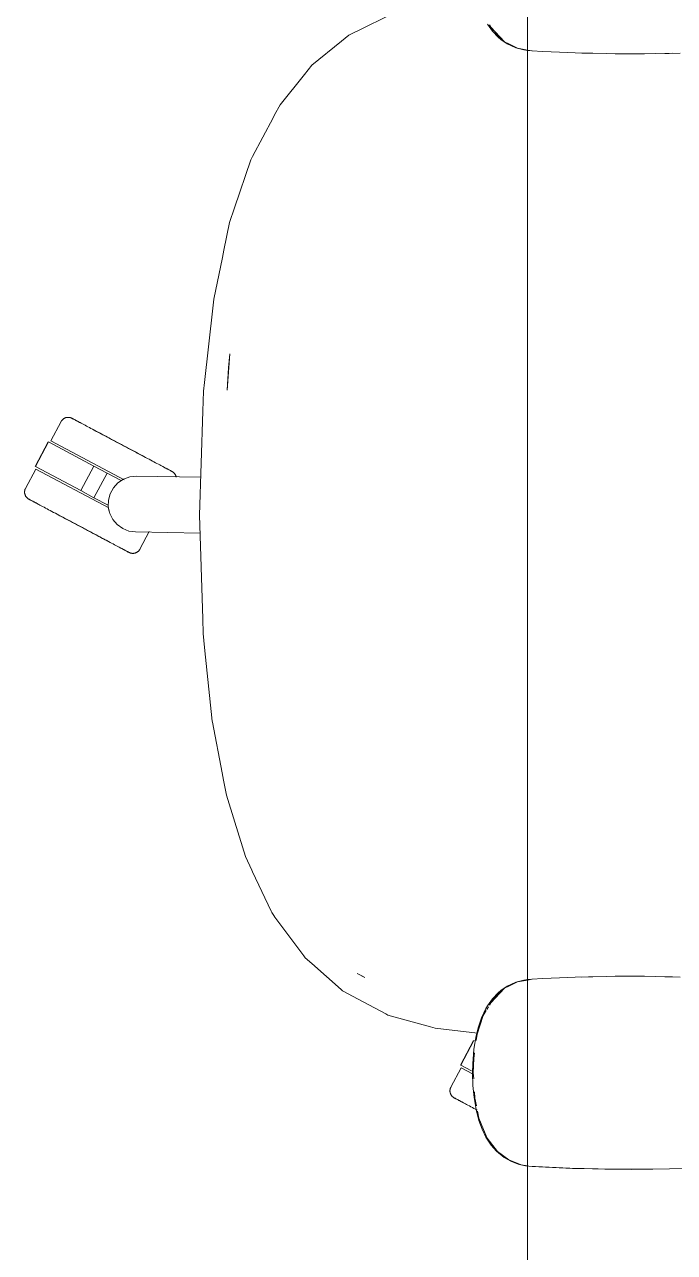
# Model space of a CAD drawing. Header units: millimetres. Extents: x 79795 to 317870, y -36033 to 97293.
# Drawn here: x 209871 to 210197, y 10074 to 10691 of the extents above; entities that cross this region are included whole.
import ezdxf

# ---------------------------------------------------------------- set-up
doc = ezdxf.new("R2010")
doc.units = ezdxf.units.MM
doc.header["$MEASUREMENT"] = 0
doc.layers.add('G-IMPT', color=8, linetype='CONTINUOUS', lineweight=9)
doc.layers.add('I-FURN', color=8, linetype='CONTINUOUS', lineweight=9)

msp = doc.modelspace()

# ---------------------------------------------------------------- linework, layer by layer
at = {"layer": 'G-IMPT'}
for p, q in [((210033.24, 10685.2), (210040.41, 10688.72)), ((210051.88, 10694.37), (210040.41, 10688.72)), ((210105.21, 10687.22), (210102.77, 10690.68)), ((210103.7, 10690.32), (210105.58, 10687.17)), ((210104.39, 10689.26), (210111.29, 10681.87)), ((210104.39, 10689.26), (210105.67, 10687.79)), ((210029.59, 10682.22), (210033.24, 10685.2)), ((210108.08, 10684.18), (210105.21, 10687.22)), ((210106.58, 10686.74), (210108.88, 10684.1)), ((210106.58, 10686.25), (210111.29, 10681.87)), ((210108.08, 10684.18), (210109.4, 10683.04)), ((210111.29, 10681.87), (210108.88, 10684.1)), ((210112.62, 10680.84), (210109.4, 10683.04)), ((210029.59, 10682.22), (210014.64, 10670.05)), ((210113.53, 10680.76), (210111.29, 10681.87)), ((210112.62, 10680.84), (210116.95, 10678.85)), ((210113.53, 10680.76), (210117.79, 10678.66)), ((210120.9, 10677.79), (210116.95, 10678.85)), ((210117.79, 10678.66), (210122.83, 10677.72)), ((210122.83, 10677.55), (210120.9, 10677.79)), ((210122.83, 10677.72), (210125.13, 10677.29)), ((210124.91, 10677.29), (210122.83, 10677.55)), ((210130.57, 10677.01), (210124.91, 10677.29)), ((210130.57, 10677.01), (210143.13, 10676.39)), ((210146.68, 10676.27), (210143.13, 10676.39)), ((210162.35, 10675.89), (210146.68, 10676.27)), ((210150.08, 10676.21), (210153.4, 10676.06)), ((210187.04, 10675.92), (210199.35, 10676.21)), ((210014.64, 10670.05), (210010.88, 10665.39)), ((210155.62, 10676.06), (210153.4, 10676.06)), ((210162.35, 10675.89), (210166.86, 10675.84)), ((210166.86, 10675.84), (210181.57, 10675.84)), ((210187.04, 10675.92), (210181.57, 10675.84)), ((210193.82, 10676.05), (210191.74, 10676.05)), ((210195.48, 10676.13), (210193.82, 10676.05)), ((209998.68, 10650.25), (210010.88, 10665.39)), ((209998.68, 10650.25), (209995.97, 10645.12)), ((209995.24, 10643.75), (209984.94, 10624.24)), ((209995.24, 10643.75), (209995.97, 10645.12)), ((209975.92, 10598.49), (209984.07, 10622.58)), ((209984.94, 10624.24), (209984.07, 10622.58)), ((209975.92, 10598.49), (209973.4, 10591.05)), ((209970.53, 10577.23), (209973.4, 10591.05)), ((209969.77, 10573.55), (209965.42, 10552.61)), ((209969.77, 10573.55), (209970.53, 10577.23)), ((209960.8, 10510.75), (209964.93, 10548.19)), ((209965.42, 10552.61), (209964.93, 10548.19)), ((209972.2, 10506.91), (209973.45, 10525.19)), ((209973.45, 10525.19), (209972.84, 10518.24)), ((209972.2, 10506.91), (209972.84, 10518.24)), ((209960.8, 10510.75), (209960.32, 10506.38)), ((209960, 10496.43), (209960.32, 10506.38)), ((209960, 10496.43), (209958.29, 10444.25)), ((209958.29, 10444.25), (209959.91, 10392.09)), ((209959.91, 10392.09), (209960.13, 10384.83)), ((209960.87, 10377.76), (209960.13, 10384.83)), ((209964.69, 10340.77), (209960.87, 10377.76)), ((209964.69, 10340.77), (209964.78, 10340.31)), ((209969.64, 10314.93), (209964.78, 10340.31)), ((209969.64, 10314.93), (209970.35, 10311.26)), ((209971.81, 10303.66), (209970.35, 10311.26)), ((209976, 10290.05), (209971.81, 10303.66)), ((209981.32, 10272.78), (209976, 10290.05)), ((209981.32, 10272.78), (209984.51, 10266.02)), ((209984.94, 10265.1), (209984.51, 10266.02)), ((209994.21, 10245.46), (209984.94, 10265.1)), ((209994.21, 10245.46), (209994.63, 10244.75)), ((209995.57, 10243.17), (209994.63, 10244.75)), ((209996.03, 10242.4), (209995.57, 10243.17)), ((209996.03, 10242.4), (210010.6, 10222.91)), ((210010.6, 10222.91), (210011.33, 10221.94)), ((210014.59, 10219.07), (210011.33, 10221.94)), ((210014.59, 10219.07), (210029.37, 10206.05)), ((210037.34, 10214.07), (210041.23, 10212.12)), ((210037.34, 10214.07), (210039.64, 10212.9)), ((210039.64, 10212.9), (210041.23, 10212.12)), ((210112.62, 10207.73), (210109.4, 10205.53)), ((210113.53, 10207.81), (210111.29, 10206.71)), ((210112.62, 10207.73), (210116.95, 10209.72)), ((210113.53, 10207.81), (210117.79, 10209.91)), ((210120.9, 10210.78), (210116.95, 10209.72)), ((210117.79, 10209.91), (210122.83, 10210.86)), ((210122.83, 10211.03), (210120.9, 10210.78)), ((210122.83, 10210.86), (210125.13, 10211.28)), ((210124.91, 10211.28), (210122.83, 10211.03)), ((210130.57, 10211.57), (210124.91, 10211.28)), ((210130.57, 10211.57), (210143.13, 10212.18)), ((210146.68, 10212.31), (210143.13, 10212.18)), ((210162.35, 10212.68), (210146.68, 10212.31)), ((210150.08, 10212.36), (210153.4, 10212.51)), ((210155.62, 10212.51), (210153.4, 10212.51)), ((210162.35, 10212.68), (210166.86, 10212.74)), ((210166.86, 10212.74), (210181.57, 10212.73)), ((210187.04, 10212.66), (210181.57, 10212.73)), ((210187.04, 10212.66), (210199.35, 10212.36)), ((210193.82, 10212.52), (210191.74, 10212.52)), ((210195.48, 10212.44), (210193.82, 10212.52)), ((210029.37, 10206.05), (210030.04, 10205.46)), ((210040.47, 10199.88), (210030.04, 10205.46)), ((210104.39, 10199.32), (210111.29, 10206.71)), ((210108.08, 10204.39), (210105.21, 10201.35)), ((210105.58, 10201.4), (210111.29, 10206.71)), ((210105.8, 10200.94), (210108.88, 10204.47)), ((210108.08, 10204.39), (210109.4, 10205.53)), ((210111.29, 10206.71), (210108.88, 10204.47)), ((210051.71, 10193.87), (210040.47, 10199.88)), ((210099.76, 10191.88), (210101.96, 10196.52)), ((210100.62, 10193.1), (210102.09, 10195.55)), ((210101.96, 10196.52), (210102.77, 10197.89)), ((210102.37, 10196.02), (210103.23, 10197.46)), ((210105.21, 10201.35), (210102.77, 10197.89)), ((210103.7, 10198.25), (210105.58, 10201.4)), ((210104.39, 10199.32), (210105.67, 10200.79)), ((210052.82, 10193.27), (210051.71, 10193.87)), ((210074.17, 10187.27), (210052.82, 10193.27)), ((210097.59, 10183.71), (210100.62, 10193.1)), ((210098.02, 10186.79), (210099.76, 10191.88)), ((210074.17, 10187.27), (210076.43, 10186.63)), ((210097.71, 10184.21), (210076.43, 10186.63)), ((210098.02, 10186.79), (210097.04, 10182.87)), ((210097.13, 10180.42), (210097.59, 10183.71)), ((210097.04, 10182.87), (210095.92, 10176.11)), ((210095.35, 10168.79), (210095.92, 10176.11)), ((210095.86, 10171.45), (210095.63, 10164.28)), ((210095.86, 10171.45), (210096.26, 10174.23)), ((210095.35, 10168.79), (210095.26, 10164.28)), ((210095.26, 10164.28), (210095.44, 10157.95)), ((210095.82, 10161.18), (210095.63, 10164.28)), ((210096, 10151.8), (210095.44, 10157.95)), ((210096.42, 10151.46), (210096.22, 10154.66)), ((210096, 10151.8), (210097, 10145.86)), ((210097.19, 10147.71), (210096.42, 10151.46)), ((210098.43, 10140.38), (210097, 10145.86)), ((210098.46, 10141.5), (210097.75, 10144.96)), ((210098.43, 10140.38), (210100.02, 10136.05)), ((210098.46, 10141.5), (210100.79, 10135.87)), ((210102, 10131.98), (210100.02, 10136.05)), ((210102.63, 10131.48), (210100.79, 10135.87)), ((210102, 10131.98), (210104.66, 10127.93)), ((210107.84, 10124.69), (210102.63, 10131.48)), ((210104.66, 10127.93), (210107.32, 10124.89)), ((210111.06, 10121.81), (210107.32, 10124.89)), ((210113.47, 10120.52), (210107.84, 10124.69)), ((210114.5, 10119.86), (210111.06, 10121.81)), ((210119.66, 10118.11), (210113.47, 10120.52)), ((210114.5, 10119.86), (210118.14, 10118.46)), ((210119.49, 10118.09), (210118.14, 10118.46)), ((210119.49, 10118.09), (210121.88, 10117.65)), ((210119.66, 10118.11), (210122.83, 10117.63)), ((210123.53, 10117.4), (210121.88, 10117.65)), ((210144.1, 10116.35), (210123.53, 10117.4)), ((210145.31, 10116.31), (210123.53, 10117.4)), ((210123.53, 10117.4), (210125.13, 10117.28)), ((210145.31, 10116.31), (210125.13, 10117.28)), ((210165.5, 10115.85), (210144.1, 10116.35)), ((210155.66, 10116.01), (210144.1, 10116.35)), ((210144.1, 10116.35), (210145.31, 10116.31)), ((210165.5, 10115.85), (210145.31, 10116.31)), ((210185.68, 10115.89), (210155.66, 10116.01)), ((210165.5, 10115.85), (210155.66, 10116.01)), ((210155.66, 10116.01), (210174.89, 10115.8)), ((210163.46, 10115.87), (210161.55, 10115.94)), ((210165.5, 10115.88), (210163.46, 10115.87)), ((210185.68, 10115.89), (210165.5, 10115.85)), ((210185.68, 10115.89), (210174.89, 10115.8)), ((210185.68, 10115.89), (210194.1, 10116.06)), ((210205.86, 10116.44), (210194.1, 10116.06))]:
    msp.add_line(p, q, dxfattribs=at)
at = {"layer": 'I-FURN'}
for p, q in [((210122.83, 9399.83), (210122.83, 10999.83)), ((210122.83, 10999.83), (210122.83, 9399.83)), ((209888.84, 10491.18), (209888.92, 10491.32)), ((209888.92, 10491.32), (209889, 10491.46)), ((209889, 10491.46), (209889.09, 10491.59)), ((209889.09, 10491.59), (209889.19, 10491.72)), ((209889.19, 10491.72), (209889.29, 10491.85)), ((209889.29, 10491.85), (209889.39, 10491.97)), ((209889.39, 10491.97), (209889.5, 10492.09)), ((209889.5, 10492.09), (209889.62, 10492.2)), ((209889.62, 10492.2), (209889.74, 10492.31)), ((209889.74, 10492.31), (209889.86, 10492.42)), ((209889.86, 10492.42), (209889.99, 10492.52)), ((209889.99, 10492.52), (209890.12, 10492.61)), ((209890.12, 10492.61), (209890.25, 10492.7)), ((209890.25, 10492.7), (209890.39, 10492.78)), ((209890.39, 10492.78), (209890.53, 10492.86)), ((209890.53, 10492.86), (209890.68, 10492.93)), ((209890.68, 10492.93), (209890.82, 10493)), ((209890.82, 10493), (209890.97, 10493.06)), ((209890.97, 10493.06), (209891.12, 10493.11)), ((209891.12, 10493.11), (209891.28, 10493.16)), ((209891.28, 10493.16), (209891.43, 10493.2)), ((209891.43, 10493.2), (209891.59, 10493.24)), ((209891.59, 10493.24), (209891.75, 10493.27)), ((209891.75, 10493.27), (209891.91, 10493.29)), ((209891.91, 10493.29), (209892.07, 10493.3)), ((209892.07, 10493.3), (209892.23, 10493.31)), ((209892.23, 10493.31), (209892.39, 10493.32)), ((209892.39, 10493.32), (209892.55, 10493.32)), ((209892.55, 10493.32), (209892.71, 10493.31)), ((209892.71, 10493.31), (209892.87, 10493.29)), ((209892.87, 10493.29), (209893.03, 10493.27)), ((209893.03, 10493.27), (209893.19, 10493.24)), ((209893.19, 10493.24), (209893.35, 10493.2)), ((209893.35, 10493.2), (209893.51, 10493.16)), ((209893.51, 10493.16), (209893.66, 10493.12)), ((209893.66, 10493.12), (209893.81, 10493.06)), ((209893.81, 10493.06), (209893.96, 10493)), ((209893.96, 10493), (209894.11, 10492.94)), ((209894.11, 10492.94), (209894.25, 10492.87)), ((209894.25, 10492.87), (209894.29, 10492.85)), ((209894.29, 10492.85), (209894.31, 10492.84)), ((209894.3, 10492.84), (209894.29, 10492.85)), ((209894.34, 10492.82), (209894.3, 10492.84)), ((209894.31, 10492.84), (209894.37, 10492.8)), ((209894.42, 10492.78), (209894.34, 10492.82)), ((209894.37, 10492.8), (209894.47, 10492.75)), ((209894.54, 10492.71), (209894.42, 10492.78)), ((209894.47, 10492.75), (209894.61, 10492.68)), ((209894.71, 10492.63), (209894.54, 10492.71)), ((209894.61, 10492.68), (209894.79, 10492.58)), ((209894.91, 10492.52), (209894.71, 10492.63)), ((209894.79, 10492.58), (209895.01, 10492.46)), ((209895.15, 10492.39), (209894.91, 10492.52)), ((209895.01, 10492.46), (209895.27, 10492.33)), ((209895.43, 10492.24), (209895.15, 10492.39)), ((209895.27, 10492.33), (209895.57, 10492.17)), ((209895.74, 10492.07), (209895.43, 10492.24)), ((209895.57, 10492.17), (209895.9, 10491.99)), ((209896.1, 10491.89), (209895.74, 10492.07)), ((209895.9, 10491.99), (209896.28, 10491.79)), ((209896.49, 10491.68), (209896.1, 10491.89)), ((209896.28, 10491.79), (209896.69, 10491.57)), ((209896.92, 10491.45), (209896.49, 10491.68)), ((209896.69, 10491.57), (209897.13, 10491.34)), ((209897.39, 10491.2), (209896.92, 10491.45)), ((209897.13, 10491.34), (209897.61, 10491.08)), ((209888.84, 10491.18), (209883.69, 10481.49)), ((209897.89, 10490.93), (209897.39, 10491.2)), ((209897.61, 10491.08), (209898.13, 10490.81)), ((209898.43, 10490.65), (209897.89, 10490.93)), ((209898.13, 10490.81), (209898.68, 10490.51)), ((209898.99, 10490.35), (209898.43, 10490.65)), ((209898.68, 10490.51), (209899.27, 10490.2)), ((209899.6, 10490.03), (209898.99, 10490.35)), ((209900.23, 10489.69), (209899.6, 10490.03)), ((209900.89, 10489.34), (209900.23, 10489.69)), ((209901.59, 10488.97), (209900.89, 10489.34)), ((209902.31, 10488.58), (209901.59, 10488.97)), ((209903.06, 10488.19), (209902.31, 10488.58)), ((209903.84, 10487.77), (209903.06, 10488.19)), ((209904.64, 10487.35), (209903.84, 10487.77)), ((209905.46, 10486.91), (209904.64, 10487.35)), ((209905.01, 10487.15), (209905.85, 10486.7)), ((209906.31, 10486.46), (209905.46, 10486.91)), ((209905.85, 10486.7), (209906.7, 10486.25)), ((209907.18, 10486), (209906.31, 10486.46)), ((209906.7, 10486.25), (209907.58, 10485.78)), ((209908.06, 10485.52), (209907.18, 10486)), ((209907.58, 10485.78), (209908.48, 10485.3)), ((209908.97, 10485.04), (209908.06, 10485.52)), ((209908.48, 10485.3), (209909.39, 10484.82)), ((209882.4, 10481.05), (209875.83, 10468.69)), ((209876, 10468.6), (209882.57, 10480.96)), ((209882.57, 10480.96), (209905.28, 10468.88)), ((209920.44, 10461.95), (209883.69, 10481.49)), ((209909.89, 10484.55), (209908.97, 10485.04)), ((209909.39, 10484.82), (209910.32, 10484.32)), ((209910.83, 10484.05), (209909.89, 10484.55)), ((209910.32, 10484.32), (209911.27, 10483.82)), ((209911.78, 10483.55), (209910.83, 10484.05)), ((209911.27, 10483.82), (209912.22, 10483.31)), ((209912.74, 10483.04), (209911.78, 10483.55)), ((209912.22, 10483.31), (209913.19, 10482.8)), ((209913.72, 10482.52), (209912.74, 10483.04)), ((209913.19, 10482.8), (209914.17, 10482.28)), ((209914.7, 10481.99), (209913.72, 10482.52)), ((209914.17, 10482.28), (209915.16, 10481.75)), ((209915.69, 10481.47), (209914.7, 10481.99)), ((209915.16, 10481.75), (209916.15, 10481.22)), ((209916.69, 10480.94), (209915.69, 10481.47)), ((209916.15, 10481.22), (209917.15, 10480.69)), ((209917.69, 10480.41), (209916.69, 10480.94)), ((209917.15, 10480.69), (209918.15, 10480.16)), ((209918.7, 10479.87), (209917.69, 10480.41)), ((209918.15, 10480.16), (209919.16, 10479.63)), ((209919.7, 10479.34), (209918.7, 10479.87)), ((209919.16, 10479.63), (209920.16, 10479.09)), ((209920.71, 10478.8), (209919.7, 10479.34)), ((209920.16, 10479.09), (209921.17, 10478.56)), ((209921.71, 10478.27), (209920.71, 10478.8)), ((209921.17, 10478.56), (209922.17, 10478.02)), ((209922.71, 10477.74), (209921.71, 10478.27)), ((209922.17, 10478.02), (209923.17, 10477.49)), ((209923.7, 10477.21), (209922.71, 10477.74)), ((209923.17, 10477.49), (209924.16, 10476.97)), ((209924.69, 10476.68), (209923.7, 10477.21)), ((209924.16, 10476.97), (209925.14, 10476.44)), ((209925.67, 10476.16), (209924.69, 10476.68)), ((209925.14, 10476.44), (209926.12, 10475.93)), ((209926.64, 10475.65), (209925.67, 10476.16)), ((209926.12, 10475.93), (209927.08, 10475.41)), ((209927.59, 10475.14), (209926.64, 10475.65)), ((209927.08, 10475.41), (209928.03, 10474.91)), ((209928.54, 10474.64), (209927.59, 10475.14)), ((209928.03, 10474.91), (209928.97, 10474.41)), ((209929.47, 10474.14), (209928.54, 10474.64)), ((209928.97, 10474.41), (209929.89, 10473.92)), ((209930.38, 10473.66), (209929.47, 10474.14)), ((209929.89, 10473.92), (209930.8, 10473.44)), ((209931.28, 10473.18), (209930.38, 10473.66)), ((209932.15, 10472.71), (209931.28, 10473.18)), ((209876.18, 10467.37), (209871.03, 10457.68)), ((209898.7, 10456.52), (209876, 10468.6)), ((209912.9, 10447.84), (209876.18, 10467.37)), ((209898.7, 10456.52), (209905.28, 10468.88)), ((209905.28, 10468.88), (209911.92, 10465.35)), ((209933.01, 10472.26), (209932.15, 10472.71)), ((209933.85, 10471.82), (209933.01, 10472.26)), ((209934.66, 10471.38), (209933.85, 10471.82)), ((209935.45, 10470.96), (209934.66, 10471.38)), ((209936.21, 10470.56), (209935.45, 10470.96)), ((209936.94, 10470.17), (209936.21, 10470.56)), ((209937.65, 10469.79), (209936.94, 10470.17)), ((209938.33, 10469.43), (209937.65, 10469.79)), ((209938.98, 10469.09), (209938.33, 10469.43)), ((209939.59, 10468.76), (209938.98, 10469.09)), ((209940.18, 10468.45), (209939.59, 10468.76)), ((209939.86, 10468.62), (209940.43, 10468.31)), ((209940.73, 10468.16), (209940.18, 10468.45)), ((209940.43, 10468.31), (209940.97, 10468.03)), ((209941.24, 10467.88), (209940.73, 10468.16)), ((209940.97, 10468.03), (209941.47, 10467.76)), ((209941.73, 10467.63), (209941.24, 10467.88)), ((209941.47, 10467.76), (209941.94, 10467.51)), ((209942.17, 10467.39), (209941.73, 10467.63)), ((209941.94, 10467.51), (209942.37, 10467.29)), ((209942.58, 10467.17), (209942.17, 10467.39)), ((209942.37, 10467.29), (209942.76, 10467.08)), ((209942.96, 10466.97), (209942.58, 10467.17)), ((209942.76, 10467.08), (209943.11, 10466.89)), ((209943.29, 10466.79), (209942.96, 10466.97)), ((209943.11, 10466.89), (209943.43, 10466.72)), ((209943.59, 10466.64), (209943.29, 10466.79)), ((209943.43, 10466.72), (209943.71, 10466.57)), ((209943.85, 10466.5), (209943.59, 10466.64)), ((209905.35, 10452.99), (209911.92, 10465.35)), ((209911.92, 10465.35), (209919.06, 10461.55)), ((209917.38, 10460.41), (209920.19, 10462.28)), ((209920.19, 10462.28), (209923.37, 10463.42)), ((209923.37, 10463.42), (209926.72, 10463.77)), ((209926.72, 10463.77), (209958.91, 10463.21)), ((209943.71, 10466.57), (209943.95, 10466.44)), ((209944.07, 10466.38), (209943.85, 10466.5)), ((209943.95, 10466.44), (209944.15, 10466.33)), ((209944.25, 10466.29), (209944.07, 10466.38)), ((209944.15, 10466.33), (209944.32, 10466.25)), ((209944.39, 10466.21), (209944.25, 10466.29)), ((209944.32, 10466.25), (209944.44, 10466.18)), ((209944.49, 10466.16), (209944.39, 10466.21)), ((209944.44, 10466.18), (209944.52, 10466.14)), ((209944.55, 10466.13), (209944.49, 10466.16)), ((209944.52, 10466.14), (209944.56, 10466.12)), ((209944.57, 10466.12), (209944.55, 10466.13)), ((209944.56, 10466.12), (209944.57, 10466.12)), ((209944.57, 10466.12), (209944.71, 10466.04)), ((209944.71, 10466.04), (209944.85, 10465.95)), ((209944.85, 10465.95), (209944.98, 10465.86)), ((209944.98, 10465.86), (209945.11, 10465.77)), ((209945.11, 10465.77), (209945.24, 10465.67)), ((209945.24, 10465.67), (209945.36, 10465.56)), ((209945.36, 10465.56), (209945.48, 10465.45)), ((209945.48, 10465.45), (209945.59, 10465.34)), ((209945.59, 10465.34), (209945.7, 10465.22)), ((209945.7, 10465.22), (209945.8, 10465.1)), ((209945.8, 10465.1), (209945.9, 10464.97)), ((209945.9, 10464.97), (209946, 10464.84)), ((209946, 10464.84), (209946.08, 10464.7)), ((209946.08, 10464.7), (209946.17, 10464.57)), ((209946.17, 10464.57), (209946.25, 10464.43)), ((209946.25, 10464.43), (209946.32, 10464.28)), ((209946.32, 10464.28), (209946.38, 10464.13)), ((209946.38, 10464.13), (209946.44, 10463.98)), ((209946.44, 10463.98), (209946.5, 10463.83)), ((209946.5, 10463.83), (209946.55, 10463.68)), ((209946.55, 10463.68), (209946.59, 10463.52)), ((209946.59, 10463.52), (209946.62, 10463.37)), ((209870.56, 10455.94), (209870.57, 10456.1)), ((209870.56, 10455.78), (209870.56, 10455.94)), ((209870.56, 10455.62), (209870.56, 10455.78)), ((209870.57, 10455.46), (209870.56, 10455.62)), ((209870.57, 10456.1), (209870.59, 10456.26)), ((209870.59, 10455.3), (209870.57, 10455.46)), ((209870.59, 10456.26), (209870.61, 10456.42)), ((209870.61, 10455.14), (209870.59, 10455.3)), ((209870.61, 10456.42), (209870.64, 10456.58)), ((209870.64, 10454.98), (209870.61, 10455.14)), ((209870.64, 10456.58), (209870.67, 10456.74)), ((209870.68, 10454.82), (209870.64, 10454.98)), ((209870.67, 10456.74), (209870.71, 10456.9)), ((209870.72, 10454.67), (209870.68, 10454.82)), ((209870.71, 10456.9), (209870.76, 10457.05)), ((209870.77, 10454.51), (209870.72, 10454.67)), ((209870.76, 10457.05), (209870.81, 10457.2)), ((209870.82, 10454.36), (209870.77, 10454.51)), ((209870.81, 10457.2), (209870.87, 10457.35)), ((209870.88, 10454.21), (209870.82, 10454.36)), ((209870.87, 10457.35), (209870.94, 10457.5)), ((209870.94, 10457.5), (209871.01, 10457.64)), ((209871.01, 10457.64), (209871.03, 10457.68)), ((209905.35, 10452.99), (209898.7, 10456.52)), ((209912.62, 10451.71), (209913.48, 10454.97)), ((209913.48, 10454.97), (209915.1, 10457.93)), ((209915.1, 10457.93), (209917.38, 10460.41)), ((209870.95, 10454.07), (209870.88, 10454.21)), ((209871.02, 10453.92), (209870.95, 10454.07)), ((209871.1, 10453.78), (209871.02, 10453.92)), ((209871.18, 10453.64), (209871.1, 10453.78)), ((209871.27, 10453.51), (209871.18, 10453.64)), ((209871.36, 10453.38), (209871.27, 10453.51)), ((209871.46, 10453.25), (209871.36, 10453.38)), ((209871.56, 10453.13), (209871.46, 10453.25)), ((209871.67, 10453.01), (209871.56, 10453.13)), ((209871.79, 10452.89), (209871.67, 10453.01)), ((209871.9, 10452.78), (209871.79, 10452.89)), ((209872.03, 10452.68), (209871.9, 10452.78)), ((209872.15, 10452.58), (209872.03, 10452.68)), ((209872.28, 10452.48), (209872.15, 10452.58)), ((209872.42, 10452.39), (209872.28, 10452.48)), ((209872.56, 10452.31), (209872.42, 10452.39)), ((209872.7, 10452.23), (209872.56, 10452.31)), ((209872.74, 10452.21), (209872.7, 10452.23)), ((209872.7, 10452.23), (209872.7, 10452.23)), ((209872.7, 10452.23), (209872.72, 10452.22)), ((209872.72, 10452.22), (209872.78, 10452.19)), ((209872.83, 10452.16), (209872.74, 10452.21)), ((209872.78, 10452.19), (209872.88, 10452.13)), ((209872.95, 10452.1), (209872.83, 10452.16)), ((209872.88, 10452.13), (209873.02, 10452.06)), ((209873.11, 10452.01), (209872.95, 10452.1)), ((209873.02, 10452.06), (209873.2, 10451.96)), ((209873.31, 10451.9), (209873.11, 10452.01)), ((209873.2, 10451.96), (209873.42, 10451.85)), ((209873.55, 10451.78), (209873.31, 10451.9)), ((209873.42, 10451.85), (209873.68, 10451.71)), ((209873.83, 10451.63), (209873.55, 10451.78)), ((209873.68, 10451.71), (209873.97, 10451.55)), ((209874.15, 10451.46), (209873.83, 10451.63)), ((209873.97, 10451.55), (209874.31, 10451.37)), ((209874.5, 10451.27), (209874.15, 10451.46)), ((209874.31, 10451.37), (209874.68, 10451.18)), ((209874.9, 10451.06), (209874.5, 10451.27)), ((209874.68, 10451.18), (209875.09, 10450.96)), ((209875.33, 10450.83), (209874.9, 10451.06)), ((209875.09, 10450.96), (209875.54, 10450.72)), ((209875.79, 10450.58), (209875.33, 10450.83)), ((209875.54, 10450.72), (209876.02, 10450.46)), ((209876.29, 10450.32), (209875.79, 10450.58)), ((209876.02, 10450.46), (209876.54, 10450.19)), ((209876.83, 10450.03), (209876.29, 10450.32)), ((209876.54, 10450.19), (209877.09, 10449.9)), ((209877.4, 10449.73), (209876.83, 10450.03)), ((209877.09, 10449.9), (209877.67, 10449.59)), ((209877.67, 10449.59), (209878.29, 10449.26)), ((209878.29, 10449.26), (209878.94, 10448.91)), ((209878.94, 10448.91), (209879.61, 10448.55)), ((209879.61, 10448.55), (209880.32, 10448.18)), ((209880.32, 10448.18), (209881.06, 10447.79)), ((209912.49, 10449.19), (209905.35, 10452.99)), ((209912.56, 10448.34), (209912.62, 10451.71)), ((209913.31, 10445.05), (209912.56, 10448.34)), ((209881.06, 10447.79), (209881.82, 10447.38)), ((209881.82, 10447.38), (209882.61, 10446.96)), ((209882.61, 10446.96), (209883.42, 10446.53)), ((209883.42, 10446.53), (209884.25, 10446.09)), ((209884.25, 10446.09), (209885.11, 10445.63)), ((209885.11, 10445.63), (209885.99, 10445.16)), ((209885.99, 10445.16), (209886.88, 10444.69)), ((209887.37, 10444.43), (209886.47, 10444.91)), ((209886.88, 10444.69), (209887.8, 10444.2)), ((209888.3, 10443.94), (209887.37, 10444.43)), ((209887.8, 10444.2), (209888.73, 10443.71)), ((209889.23, 10443.44), (209888.3, 10443.94)), ((209888.73, 10443.71), (209889.67, 10443.21)), ((209890.18, 10442.93), (209889.23, 10443.44)), ((209889.67, 10443.21), (209890.63, 10442.7)), ((209891.15, 10442.42), (209890.18, 10442.93)), ((209890.63, 10442.7), (209891.6, 10442.18)), ((209892.12, 10441.9), (209891.15, 10442.42)), ((209891.6, 10442.18), (209892.57, 10441.66)), ((209914.82, 10442.03), (209913.31, 10445.05)), ((209917.02, 10439.47), (209914.82, 10442.03)), ((209893.11, 10441.38), (209892.12, 10441.9)), ((209892.57, 10441.66), (209893.56, 10441.14)), ((209894.1, 10440.85), (209893.11, 10441.38)), ((209893.56, 10441.14), (209894.56, 10440.61)), ((209895.09, 10440.32), (209894.1, 10440.85)), ((209894.56, 10440.61), (209895.55, 10440.08)), ((209896.1, 10439.79), (209895.09, 10440.32)), ((209895.55, 10440.08), (209896.56, 10439.54)), ((209897.1, 10439.26), (209896.1, 10439.79)), ((209896.56, 10439.54), (209897.56, 10439.01)), ((209898.11, 10438.72), (209897.1, 10439.26)), ((209897.56, 10439.01), (209898.57, 10438.48)), ((209899.11, 10438.19), (209898.11, 10438.72)), ((209898.57, 10438.48), (209899.57, 10437.94)), ((209900.11, 10437.65), (209899.11, 10438.19)), ((209899.57, 10437.94), (209900.57, 10437.41)), ((209901.11, 10437.12), (209900.11, 10437.65)), ((209900.57, 10437.41), (209901.57, 10436.88)), ((209902.11, 10436.59), (209901.11, 10437.12)), ((209901.57, 10436.88), (209902.56, 10436.35)), ((209903.09, 10436.07), (209902.11, 10436.59)), ((209902.56, 10436.35), (209903.55, 10435.83)), ((209904.07, 10435.55), (209903.09, 10436.07)), ((209903.55, 10435.83), (209904.52, 10435.31)), ((209919.76, 10437.51), (209917.02, 10439.47)), ((209922.89, 10436.25), (209919.76, 10437.51)), ((209926.23, 10435.79), (209922.89, 10436.25)), ((209928.42, 10427.17), (209933.12, 10436.01)), ((209905.04, 10435.03), (209904.07, 10435.55)), ((209904.52, 10435.31), (209905.48, 10434.8)), ((209906, 10434.52), (209905.04, 10435.03)), ((209905.48, 10434.8), (209906.43, 10434.29)), ((209906.94, 10434.02), (209906, 10434.52)), ((209906.43, 10434.29), (209907.37, 10433.79)), ((209907.87, 10433.53), (209906.94, 10434.02)), ((209907.37, 10433.79), (209908.29, 10433.3)), ((209908.79, 10433.04), (209907.87, 10433.53)), ((209908.29, 10433.3), (209909.2, 10432.82)), ((209909.68, 10432.57), (209908.79, 10433.04)), ((209909.2, 10432.82), (209910.09, 10432.35)), ((209910.56, 10432.1), (209909.68, 10432.57)), ((209910.09, 10432.35), (209910.96, 10431.89)), ((209911.42, 10431.64), (209910.56, 10432.1)), ((209910.96, 10431.89), (209911.8, 10431.44)), ((209912.25, 10431.2), (209911.42, 10431.64)), ((209911.8, 10431.44), (209912.63, 10431)), ((209912.63, 10431), (209913.43, 10430.57)), ((209913.43, 10430.57), (209914.2, 10430.16)), ((209914.2, 10430.16), (209914.95, 10429.76)), ((209914.95, 10429.76), (209915.68, 10429.38)), ((209958.57, 10435.22), (209926.23, 10435.79)), ((209915.68, 10429.38), (209916.37, 10429.01)), ((209916.37, 10429.01), (209917.03, 10428.66)), ((209917.03, 10428.66), (209917.67, 10428.32)), ((209917.67, 10428.32), (209918.27, 10428)), ((209918.58, 10427.83), (209918, 10428.14)), ((209918.27, 10428), (209918.84, 10427.7)), ((209919.13, 10427.54), (209918.58, 10427.83)), ((209918.84, 10427.7), (209919.37, 10427.41)), ((209919.65, 10427.27), (209919.13, 10427.54)), ((209919.37, 10427.41), (209919.87, 10427.15)), ((209920.13, 10427.01), (209919.65, 10427.27)), ((209919.87, 10427.15), (209920.34, 10426.9)), ((209920.58, 10426.77), (209920.13, 10427.01)), ((209920.34, 10426.9), (209920.77, 10426.67)), ((209920.99, 10426.55), (209920.58, 10426.77)), ((209920.77, 10426.67), (209921.16, 10426.46)), ((209921.36, 10426.36), (209920.99, 10426.55)), ((209921.16, 10426.46), (209921.52, 10426.27)), ((209921.7, 10426.18), (209921.36, 10426.36)), ((209921.52, 10426.27), (209921.84, 10426.1)), ((209921.99, 10426.02), (209921.7, 10426.18)), ((209921.84, 10426.1), (209922.12, 10425.95)), ((209922.25, 10425.88), (209921.99, 10426.02)), ((209922.12, 10425.95), (209922.36, 10425.83)), ((209922.47, 10425.77), (209922.25, 10425.88)), ((209922.36, 10425.83), (209922.56, 10425.72)), ((209922.65, 10425.67), (209922.47, 10425.77)), ((209922.56, 10425.72), (209922.72, 10425.63)), ((209922.79, 10425.6), (209922.65, 10425.67)), ((209922.72, 10425.63), (209922.84, 10425.57)), ((209922.89, 10425.54), (209922.79, 10425.6)), ((209922.84, 10425.57), (209922.92, 10425.52)), ((209922.95, 10425.51), (209922.89, 10425.54)), ((209922.92, 10425.52), (209922.97, 10425.5)), ((209922.97, 10425.5), (209922.95, 10425.51)), ((209923.01, 10425.48), (209922.97, 10425.5)), ((209922.97, 10425.5), (209922.97, 10425.5)), ((209923.15, 10425.41), (209923.01, 10425.48)), ((209923.3, 10425.34), (209923.15, 10425.41)), ((209923.45, 10425.28), (209923.3, 10425.34)), ((209923.6, 10425.23), (209923.45, 10425.28)), ((209923.76, 10425.18), (209923.6, 10425.23)), ((209923.91, 10425.14), (209923.76, 10425.18)), ((209924.07, 10425.11), (209923.91, 10425.14)), ((209924.23, 10425.08), (209924.07, 10425.11)), ((209924.39, 10425.06), (209924.23, 10425.08)), ((209924.55, 10425.04), (209924.39, 10425.06)), ((209924.71, 10425.03), (209924.55, 10425.04)), ((209924.87, 10425.03), (209924.71, 10425.03)), ((209925.03, 10425.03), (209924.87, 10425.03)), ((209925.19, 10425.04), (209925.03, 10425.03)), ((209925.35, 10425.06), (209925.19, 10425.04)), ((209925.51, 10425.08), (209925.35, 10425.06)), ((209925.67, 10425.11), (209925.51, 10425.08)), ((209925.83, 10425.15), (209925.67, 10425.11)), ((209925.99, 10425.19), (209925.83, 10425.15)), ((209926.14, 10425.24), (209925.99, 10425.19)), ((209926.29, 10425.29), (209926.14, 10425.24)), ((209926.44, 10425.35), (209926.29, 10425.29)), ((209926.59, 10425.42), (209926.44, 10425.35)), ((209926.73, 10425.49), (209926.59, 10425.42)), ((209926.87, 10425.56), (209926.73, 10425.49)), ((209927.01, 10425.65), (209926.87, 10425.56)), ((209927.15, 10425.74), (209927.01, 10425.65)), ((209927.28, 10425.83), (209927.15, 10425.74)), ((209927.4, 10425.93), (209927.28, 10425.83)), ((209927.53, 10426.03), (209927.4, 10425.93)), ((209927.65, 10426.14), (209927.53, 10426.03)), ((209927.76, 10426.26), (209927.65, 10426.14)), ((209927.87, 10426.37), (209927.76, 10426.26)), ((209927.97, 10426.5), (209927.87, 10426.37)), ((209928.07, 10426.62), (209927.97, 10426.5)), ((209928.17, 10426.75), (209928.07, 10426.62)), ((209928.26, 10426.89), (209928.17, 10426.75)), ((209928.34, 10427.03), (209928.26, 10426.89)), ((209928.42, 10427.17), (209928.34, 10427.03)), ((210095.76, 10180.5), (210089.18, 10168.14)), ((210089.35, 10168.05), (210095.93, 10180.41)), ((210095.93, 10180.41), (210096.02, 10180.36)), ((210089.54, 10166.82), (210084.39, 10157.14)), ((210094.65, 10165.24), (210089.35, 10168.05)), ((210095.17, 10163.83), (210089.54, 10166.82)), ((210083.92, 10155.4), (210083.93, 10155.56)), ((210083.92, 10155.24), (210083.92, 10155.4)), ((210083.92, 10155.07), (210083.92, 10155.24)), ((210083.93, 10154.91), (210083.92, 10155.07)), ((210083.93, 10155.56), (210083.95, 10155.72)), ((210083.95, 10154.75), (210083.93, 10154.91)), ((210083.95, 10155.72), (210083.97, 10155.88)), ((210083.97, 10154.59), (210083.95, 10154.75)), ((210083.97, 10155.88), (210084, 10156.04)), ((210084, 10154.44), (210083.97, 10154.59)), ((210084, 10156.04), (210084.03, 10156.19)), ((210084.03, 10154.28), (210084, 10154.44)), ((210084.03, 10156.19), (210084.07, 10156.35)), ((210084.08, 10154.12), (210084.03, 10154.28)), ((210084.07, 10156.35), (210084.12, 10156.5)), ((210084.12, 10153.97), (210084.08, 10154.12)), ((210084.12, 10156.5), (210084.17, 10156.66)), ((210084.18, 10153.82), (210084.12, 10153.97)), ((210084.17, 10156.66), (210084.23, 10156.81)), ((210084.24, 10153.67), (210084.18, 10153.82)), ((210084.23, 10156.81), (210084.3, 10156.95)), ((210084.3, 10153.52), (210084.24, 10153.67)), ((210084.3, 10156.95), (210084.37, 10157.1)), ((210084.38, 10153.38), (210084.3, 10153.52)), ((210084.37, 10157.1), (210084.39, 10157.14)), ((210084.45, 10153.23), (210084.38, 10153.38)), ((210084.54, 10153.1), (210084.45, 10153.23)), ((210084.63, 10152.96), (210084.54, 10153.1)), ((210084.72, 10152.83), (210084.63, 10152.96)), ((210084.82, 10152.7), (210084.72, 10152.83)), ((210084.92, 10152.58), (210084.82, 10152.7)), ((210085.03, 10152.46), (210084.92, 10152.58)), ((210085.15, 10152.35), (210085.03, 10152.46)), ((210085.26, 10152.24), (210085.15, 10152.35)), ((210085.39, 10152.13), (210085.26, 10152.24)), ((210085.51, 10152.03), (210085.39, 10152.13)), ((210085.64, 10151.94), (210085.51, 10152.03)), ((210085.78, 10151.85), (210085.64, 10151.94)), ((210085.91, 10151.76), (210085.78, 10151.85)), ((210086.06, 10151.69), (210085.91, 10151.76)), ((210086.06, 10151.68), (210086.06, 10151.69)), ((210086.06, 10151.69), (210086.08, 10151.67)), ((210086.1, 10151.66), (210086.06, 10151.68)), ((210086.08, 10151.67), (210086.14, 10151.64)), ((210086.19, 10151.62), (210086.1, 10151.66)), ((210086.14, 10151.64), (210086.24, 10151.59)), ((210086.31, 10151.55), (210086.19, 10151.62)), ((210086.24, 10151.59), (210086.38, 10151.51)), ((210086.47, 10151.47), (210086.31, 10151.55)), ((210086.38, 10151.51), (210086.56, 10151.42)), ((210086.67, 10151.36), (210086.47, 10151.47)), ((210086.56, 10151.42), (210086.78, 10151.3)), ((210086.91, 10151.23), (210086.67, 10151.36)), ((210086.78, 10151.3), (210087.03, 10151.17)), ((210087.19, 10151.08), (210086.91, 10151.23)), ((210087.03, 10151.17), (210087.33, 10151.01)), ((210087.51, 10150.91), (210087.19, 10151.08)), ((210087.33, 10151.01), (210087.67, 10150.83)), ((210087.86, 10150.72), (210087.51, 10150.91)), ((210087.67, 10150.83), (210088.04, 10150.63)), ((210088.26, 10150.52), (210087.86, 10150.72)), ((210088.04, 10150.63), (210088.45, 10150.41)), ((210088.69, 10150.29), (210088.26, 10150.52)), ((210088.45, 10150.41), (210088.9, 10150.18)), ((210089.15, 10150.04), (210088.69, 10150.29)), ((210088.9, 10150.18), (210089.38, 10149.92)), ((210089.65, 10149.77), (210089.15, 10150.04)), ((210089.38, 10149.92), (210089.9, 10149.64)), ((210090.19, 10149.49), (210089.65, 10149.77)), ((210089.9, 10149.64), (210090.45, 10149.35)), ((210090.76, 10149.19), (210090.19, 10149.49)), ((210090.45, 10149.35), (210091.03, 10149.04)), ((210091.03, 10149.04), (210091.65, 10148.71)), ((210091.65, 10148.71), (210092.29, 10148.37)), ((210092.29, 10148.37), (210092.97, 10148.01)), ((210092.97, 10148.01), (210093.68, 10147.63)), ((210093.68, 10147.63), (210094.41, 10147.24)), ((210094.41, 10147.24), (210095.18, 10146.84)), ((210095.18, 10146.84), (210095.96, 10146.42)), ((210095.96, 10146.42), (210096.78, 10145.99)), ((210096.78, 10145.99), (210097.61, 10145.54))]:
    msp.add_line(p, q, dxfattribs=at)
msp.add_arc((209926.29, 10449.78), 13.81, 192.34734, 197.33603, dxfattribs=at)
msp.add_open_spline([(209912.97, 10446.14), (209912.85, 10446.56), (209912.78, 10447), (209912.72, 10447.43)], degree=3, dxfattribs=at)

doc.saveas('drawing.dxf')
